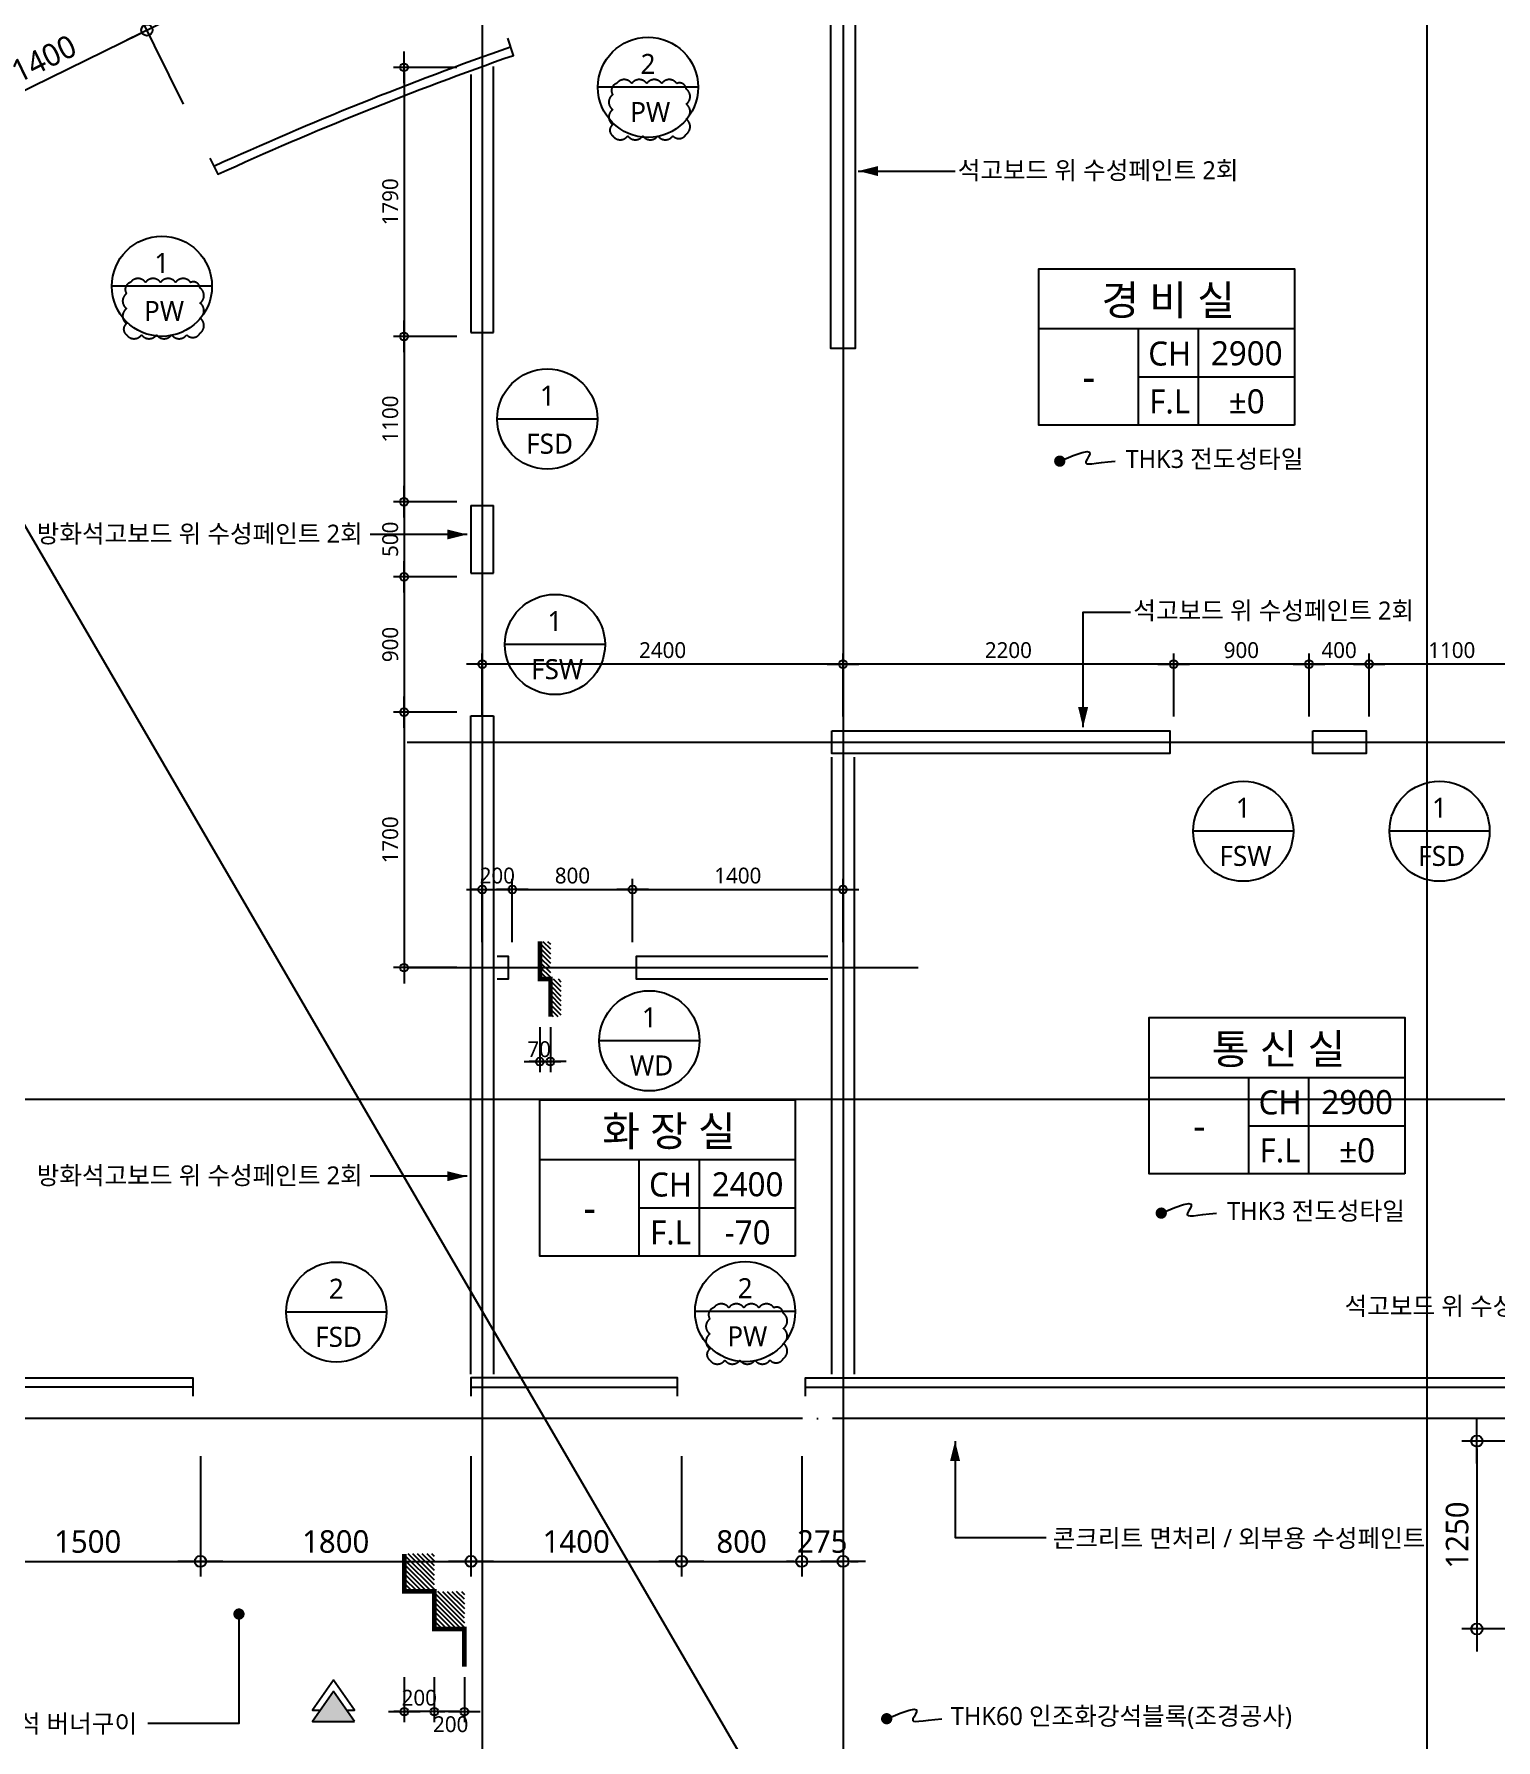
# Model space of a CAD drawing. Header units: millimetres. Extents: x 184384 to 428726, y 73696 to 101396.
# Drawn here: x 194756 to 204480, y 80074 to 91423 of the extents above; entities that cross this region are included whole.
import ezdxf
from ezdxf.enums import TextEntityAlignment as Align

# ---------------------------------------------------------------- set-up
doc = ezdxf.new("R2010")
doc.units = ezdxf.units.MM
doc.header["$LTSCALE"] = 100
doc.header["$MEASUREMENT"] = 0
doc.header["$PDSIZE"] = -10
doc.linetypes.add('ACAD_ISO03W100', pattern=[30, 12, -18])
doc.linetypes.add('CEN', pattern=[62, 60, -1, 0, -1])
doc.layers.get('0').update_dxf_attribs({"linetype": 'CONTINUOUS'})
doc.layers.get('DEFPOINTS').update_dxf_attribs({"color": 171, "linetype": 'CONTINUOUS'})
for name, color, linetype in [('BOX', 7, 'CONTINUOUS'), ('CEN(ST)', 1, 'CEN'), ('Center(AR)', 30, 'CEN'), ('INS', 251, 'CONTINUOUS'), ('LED', 7, 'CONTINUOUS'), ('NDIM', 7, 'CONTINUOUS'), ('SYM', 7, 'CONTINUOUS'), ('SYM(단차_HATCH)', 252, 'CONTINUOUS'), ('SYM(단차_LINE)', 2, 'CONTINUOUS'), ('TEXT(실명)', 3, 'CONTINUOUS'), ('TEXT-기입', 6, 'CONTINUOUS'), ('TITLE', 7, 'CONTINUOUS'), ('WALL-석고보드', 7, 'CONTINUOUS')]:
    doc.layers.add(name, color=color, linetype=linetype)
doc.layers.add('VE변경사항적용-20220616', color=10, linetype='CONTINUOUS', plot=False)
doc.layers.add('WORK', color=11, linetype='CONTINUOUS', plot=False)
doc.styles.add('CGS', font='cgse', dxfattribs={"bigfont": 'cgs'})
doc.styles.add('나눔바른고딕', font='NanumBarunGothic.ttf')
doc.linetypes.add('BATTING', pattern='A,0.0001,-0.1,[134,ltypeshp.shx,S=0.1,R=0,X=-0.1,Y=0],-0.2,[134,ltypeshp.shx,S=0.1,R=180,X=0.1,Y=0],-0.1', length=0.4001)
doc.dimstyles.new('NDIM 1200', dxfattribs={"dimscale": 500, "dimtxt": 3, "dimasz": 1, "dimexe": 2, "dimexo": 2, "dimgap": 1, "dimtad": 1, "dimdec": 0, "dimdsep": 46, "dimtxsty": 'CGS', "dimblk": 'DOT0', "dimcen": 1, "dimdle": 8, "dimclrd": 2, "dimclre": 2, "dimclrt": 2, "dimadec": 0, "dimazin": 0, "dimtfac": 1, "dimtdec": 0, "dimtix": 1, "dimtmove": 2, "dimatfit": 3, "dimldrblk": 'DOT0', "dimfxl": 1, "dimtolj": 1, "dimtzin": 0, "dimlwd": -1, "dimlwe": -1, "dimarcsym": 0})

# ---------------------------------------------------------------- blocks, each defined once
blk = doc.blocks.new('A$C51E23882')
at = {"layer": 'TITLE'}
blk.add_lwpolyline([(8500, 0), (0, 0), (0, 5200), (8500, 5200)], close=True, dxfattribs=at)
for points in [[(8500, 3200), (0, 3200)], [(3300, 3200), (3300, 0)], [(5300, 3200), (5300, 0)], [(3300, 1600), (8500, 1600)]]:
    blk.add_lwpolyline(points, dxfattribs=at)
at = {"layer": 'TITLE', "style": '나눔바른고딕'}
for s, p in [('CH', (4352, 2378)), ('F.L', (4352, 778))]:
    blk.add_text(s, height=800, dxfattribs=at).set_placement(p, align=Align.MIDDLE)
blk = doc.blocks.new('DOT0')
blk.add_line((-3, 0), (3, 0))
at = {"color": 6}
blk.add_circle((0, 0), 0.75, dxfattribs=at)
blk = doc.blocks.new('*D36')
at = {"layer": 'DEFPOINTS', "color": 0, "ltscale": 0.4, "transparency": 16777216}
for p in [(197418, 80562), (197618, 80562), (197418, 80262)]:
    blk.add_point(p, dxfattribs=at)
at = {"layer": 'NDIM', "ltscale": 0.4, "transparency": 16777216}
for p, q in [((197418, 80492), (197418, 80192)), ((197618, 80492), (197618, 80192)), ((197583, 80262), (197453, 80262))]:
    blk.add_line(p, q, dxfattribs=at)
at = {"layer": 'NDIM', "ltscale": 0.4, "transparency": 16777216, "xscale": 35, "yscale": 35, "zscale": 35, "rotation": 180}
blk.add_blockref('DOT0', (197418, 80262), dxfattribs=at)
at = {"layer": 'NDIM', "ltscale": 0.4, "transparency": 16777216, "xscale": 35, "yscale": 35, "zscale": 35}
blk.add_blockref('DOT0', (197618, 80262), dxfattribs=at)
at = {"layer": 'NDIM', "ltscale": 0.4, "transparency": 16777216, "insert": (197527, 80178), "char_height": 105, "attachment_point": 5, "style": '나눔바른고딕'}
blk.add_mtext('\\A1;200', dxfattribs=at)
blk = doc.blocks.new('*D37')
at = {"layer": 'DEFPOINTS', "color": 0, "ltscale": 0.4, "transparency": 16777216}
for p in [(197218, 80562), (197418, 80562), (197218, 80262)]:
    blk.add_point(p, dxfattribs=at)
at = {"layer": 'NDIM', "ltscale": 0.4, "transparency": 16777216}
for p, q in [((197218, 80492), (197218, 80192)), ((197418, 80492), (197418, 80192)), ((197183, 80262), (197148, 80262)), ((197418, 80262), (197218, 80262)), ((197453, 80262), (197488, 80262))]:
    blk.add_line(p, q, dxfattribs=at)
at = {"layer": 'NDIM', "ltscale": 0.4, "transparency": 16777216, "xscale": 35, "yscale": 35, "zscale": 35}
blk.add_blockref('DOT0', (197218, 80262), dxfattribs=at)
at = {"layer": 'NDIM', "ltscale": 0.4, "transparency": 16777216, "xscale": 35, "yscale": 35, "zscale": 35, "rotation": 180}
blk.add_blockref('DOT0', (197418, 80262), dxfattribs=at)
at = {"layer": 'NDIM', "ltscale": 0.4, "transparency": 16777216, "insert": (197318, 80354), "char_height": 105, "attachment_point": 5, "style": '나눔바른고딕'}
blk.add_mtext('\\A1;200', dxfattribs=at)
blk = doc.blocks.new('*D38')
at = {"layer": 'DEFPOINTS', "color": 0, "ltscale": 0.4, "transparency": 16777216}
for p in [(198120, 84887), (198190, 84887), (198120, 84587)]:
    blk.add_point(p, dxfattribs=at)
at = {"layer": 'NDIM', "ltscale": 0.4, "transparency": 16777216}
for p, q in [((198120, 84817), (198120, 84517)), ((198190, 84817), (198190, 84517)), ((198085, 84587), (198050, 84587)), ((198190, 84587), (198120, 84587)), ((198225, 84587), (198260, 84587))]:
    blk.add_line(p, q, dxfattribs=at)
at = {"layer": 'NDIM', "ltscale": 0.4, "transparency": 16777216, "xscale": 35, "yscale": 35, "zscale": 35}
blk.add_blockref('DOT0', (198120, 84587), dxfattribs=at)
at = {"layer": 'NDIM', "ltscale": 0.4, "transparency": 16777216, "xscale": 35, "yscale": 35, "zscale": 35, "rotation": 180}
blk.add_blockref('DOT0', (198190, 84587), dxfattribs=at)
at = {"layer": 'NDIM', "ltscale": 0.4, "transparency": 16777216, "insert": (198115, 84669), "char_height": 105, "attachment_point": 5, "style": '나눔바른고딕'}
blk.add_mtext('\\A1;70', dxfattribs=at)
blk = doc.blocks.new('*D47')
at = {"layer": 'DEFPOINTS', "color": 0, "ltscale": 0.4, "transparency": 16777216}
for p in [(204954, 82062), (204354, 80812), (204954, 80812)]:
    blk.add_point(p, dxfattribs=at)
at = {"layer": 'NDIM', "ltscale": 0.4, "transparency": 16777216}
for p, q in [((204854, 82062), (204254, 82062)), ((204354, 82012), (204354, 80862)), ((204854, 80812), (204254, 80812))]:
    blk.add_line(p, q, dxfattribs=at)
at = {"layer": 'NDIM', "ltscale": 0.4, "transparency": 16777216, "xscale": 50, "yscale": 50, "zscale": 50}
for p, rotation in [((204354, 82062), 90), ((204354, 80812), 270)]:
    blk.add_blockref('DOT0', p, dxfattribs=dict(at, rotation=rotation))
at = {"layer": 'NDIM', "ltscale": 0.4, "transparency": 16777216, "insert": (204223, 81437), "char_height": 150, "attachment_point": 5, "rotation": 90, "style": '나눔바른고딕'}
blk.add_mtext('\\A1;1250', dxfattribs=at)
blk = doc.blocks.new('*D48')
at = {"layer": 'DEFPOINTS', "color": 0, "ltscale": 0.4, "transparency": 16777216}
for p in [(199062, 82062), (199862, 82062), (199862, 81262)]:
    blk.add_point(p, dxfattribs=at)
at = {"layer": 'NDIM', "ltscale": 0.4, "transparency": 16777216}
for p, q in [((199062, 81962), (199062, 81162)), ((199862, 81962), (199862, 81162)), ((199112, 81262), (199812, 81262))]:
    blk.add_line(p, q, dxfattribs=at)
at = {"layer": 'NDIM', "ltscale": 0.4, "transparency": 16777216, "xscale": 50, "yscale": 50, "zscale": 50, "rotation": 180}
blk.add_blockref('DOT0', (199062, 81262), dxfattribs=at)
at = {"layer": 'NDIM', "ltscale": 0.4, "transparency": 16777216, "xscale": 50, "yscale": 50, "zscale": 50}
blk.add_blockref('DOT0', (199862, 81262), dxfattribs=at)
at = {"layer": 'NDIM', "ltscale": 0.4, "transparency": 16777216, "insert": (199462, 81393), "char_height": 150, "attachment_point": 5, "style": '나눔바른고딕'}
blk.add_mtext('\\A1;800', dxfattribs=at)
blk = doc.blocks.new('*D49')
at = {"layer": 'DEFPOINTS', "color": 0, "ltscale": 0.4, "transparency": 16777216}
for p in [(197662, 82062), (199062, 82062), (199062, 81262)]:
    blk.add_point(p, dxfattribs=at)
at = {"layer": 'NDIM', "ltscale": 0.4, "transparency": 16777216}
for p, q in [((197662, 81962), (197662, 81162)), ((199062, 81962), (199062, 81162)), ((197712, 81262), (199012, 81262))]:
    blk.add_line(p, q, dxfattribs=at)
at = {"layer": 'NDIM', "ltscale": 0.4, "transparency": 16777216, "xscale": 50, "yscale": 50, "zscale": 50, "rotation": 180}
blk.add_blockref('DOT0', (197662, 81262), dxfattribs=at)
at = {"layer": 'NDIM', "ltscale": 0.4, "transparency": 16777216, "xscale": 50, "yscale": 50, "zscale": 50}
blk.add_blockref('DOT0', (199062, 81262), dxfattribs=at)
at = {"layer": 'NDIM', "ltscale": 0.4, "transparency": 16777216, "insert": (198362, 81393), "char_height": 150, "attachment_point": 5, "style": '나눔바른고딕'}
blk.add_mtext('\\A1;1400', dxfattribs=at)
blk = doc.blocks.new('*D50')
at = {"layer": 'DEFPOINTS', "color": 0, "ltscale": 0.4, "transparency": 16777216}
for p in [(195862, 82062), (197662, 82062), (197662, 81262)]:
    blk.add_point(p, dxfattribs=at)
at = {"layer": 'NDIM', "ltscale": 0.4, "transparency": 16777216}
for p, q in [((195862, 81962), (195862, 81162)), ((197662, 81962), (197662, 81162)), ((195912, 81262), (197612, 81262))]:
    blk.add_line(p, q, dxfattribs=at)
at = {"layer": 'NDIM', "ltscale": 0.4, "transparency": 16777216, "xscale": 50, "yscale": 50, "zscale": 50, "rotation": 180}
blk.add_blockref('DOT0', (195862, 81262), dxfattribs=at)
at = {"layer": 'NDIM', "ltscale": 0.4, "transparency": 16777216, "xscale": 50, "yscale": 50, "zscale": 50}
blk.add_blockref('DOT0', (197662, 81262), dxfattribs=at)
at = {"layer": 'NDIM', "ltscale": 0.4, "transparency": 16777216, "insert": (196762, 81393), "char_height": 150, "attachment_point": 5, "style": '나눔바른고딕'}
blk.add_mtext('\\A1;1800', dxfattribs=at)
blk = doc.blocks.new('*D51')
at = {"layer": 'DEFPOINTS', "color": 0, "ltscale": 0.4, "transparency": 16777216}
for p in [(194362, 82062), (195862, 82062), (195862, 81262)]:
    blk.add_point(p, dxfattribs=at)
at = {"layer": 'NDIM', "ltscale": 0.4, "transparency": 16777216}
for p, q in [((194362, 81962), (194362, 81162)), ((195862, 81962), (195862, 81162)), ((194412, 81262), (195812, 81262))]:
    blk.add_line(p, q, dxfattribs=at)
at = {"layer": 'NDIM', "ltscale": 0.4, "transparency": 16777216, "xscale": 50, "yscale": 50, "zscale": 50, "rotation": 180}
blk.add_blockref('DOT0', (194362, 81262), dxfattribs=at)
at = {"layer": 'NDIM', "ltscale": 0.4, "transparency": 16777216, "xscale": 50, "yscale": 50, "zscale": 50}
blk.add_blockref('DOT0', (195862, 81262), dxfattribs=at)
at = {"layer": 'NDIM', "ltscale": 0.4, "transparency": 16777216, "insert": (195112, 81393), "char_height": 150, "attachment_point": 5, "style": '나눔바른고딕'}
blk.add_mtext('\\A1;1500', dxfattribs=at)
blk = doc.blocks.new('*D57')
at = {"layer": 'DEFPOINTS', "color": 0, "ltscale": 0.4, "transparency": 16777216}
for p in [(203637, 87232), (203637, 86812), (204737, 86812)]:
    blk.add_point(p, dxfattribs=at)
at = {"layer": 'NDIM', "ltscale": 0.4, "transparency": 16777216}
for p, q in [((203637, 86882), (203637, 87302)), ((204737, 86882), (204737, 87302)), ((204702, 87232), (203672, 87232))]:
    blk.add_line(p, q, dxfattribs=at)
at = {"layer": 'NDIM', "ltscale": 0.4, "transparency": 16777216, "xscale": 35, "yscale": 35, "zscale": 35, "rotation": 180}
blk.add_blockref('DOT0', (203637, 87232), dxfattribs=at)
at = {"layer": 'NDIM', "ltscale": 0.4, "transparency": 16777216, "xscale": 35, "yscale": 35, "zscale": 35}
blk.add_blockref('DOT0', (204737, 87232), dxfattribs=at)
at = {"layer": 'NDIM', "ltscale": 0.4, "transparency": 16777216, "insert": (204187, 87324), "char_height": 105, "attachment_point": 5, "style": '나눔바른고딕'}
blk.add_mtext('\\A1;1100', dxfattribs=at)
blk = doc.blocks.new('*D58')
at = {"layer": 'DEFPOINTS', "color": 0, "ltscale": 0.4, "transparency": 16777216}
for p in [(203237, 87232), (203237, 86812), (203637, 86812)]:
    blk.add_point(p, dxfattribs=at)
at = {"layer": 'NDIM', "ltscale": 0.4, "transparency": 16777216}
for p, q in [((203237, 86882), (203237, 87302)), ((203637, 86882), (203637, 87302)), ((203602, 87232), (203272, 87232))]:
    blk.add_line(p, q, dxfattribs=at)
at = {"layer": 'NDIM', "ltscale": 0.4, "transparency": 16777216, "xscale": 35, "yscale": 35, "zscale": 35, "rotation": 180}
blk.add_blockref('DOT0', (203237, 87232), dxfattribs=at)
at = {"layer": 'NDIM', "ltscale": 0.4, "transparency": 16777216, "xscale": 35, "yscale": 35, "zscale": 35}
blk.add_blockref('DOT0', (203637, 87232), dxfattribs=at)
at = {"layer": 'NDIM', "ltscale": 0.4, "transparency": 16777216, "insert": (203437, 87324), "char_height": 105, "attachment_point": 5, "style": '나눔바른고딕'}
blk.add_mtext('\\A1;400', dxfattribs=at)
blk = doc.blocks.new('*D59')
at = {"layer": 'DEFPOINTS', "color": 0, "ltscale": 0.4, "transparency": 16777216}
for p in [(202337, 87232), (202337, 86812), (203237, 86812)]:
    blk.add_point(p, dxfattribs=at)
at = {"layer": 'NDIM', "ltscale": 0.4, "transparency": 16777216}
for p, q in [((202337, 86882), (202337, 87302)), ((203237, 86882), (203237, 87302)), ((203202, 87232), (202372, 87232))]:
    blk.add_line(p, q, dxfattribs=at)
at = {"layer": 'NDIM', "ltscale": 0.4, "transparency": 16777216, "xscale": 35, "yscale": 35, "zscale": 35, "rotation": 180}
blk.add_blockref('DOT0', (202337, 87232), dxfattribs=at)
at = {"layer": 'NDIM', "ltscale": 0.4, "transparency": 16777216, "xscale": 35, "yscale": 35, "zscale": 35}
blk.add_blockref('DOT0', (203237, 87232), dxfattribs=at)
at = {"layer": 'NDIM', "ltscale": 0.4, "transparency": 16777216, "insert": (202787, 87324), "char_height": 105, "attachment_point": 5, "style": '나눔바른고딕'}
blk.add_mtext('\\A1;900', dxfattribs=at)
blk = doc.blocks.new('*D60')
at = {"layer": 'DEFPOINTS', "color": 0, "ltscale": 0.4, "transparency": 16777216}
for p in [(200137, 87232), (200137, 86812), (202337, 86812)]:
    blk.add_point(p, dxfattribs=at)
at = {"layer": 'NDIM', "ltscale": 0.4, "transparency": 16777216}
for p, q in [((200137, 86882), (200137, 87302)), ((202337, 86882), (202337, 87302)), ((202302, 87232), (200172, 87232))]:
    blk.add_line(p, q, dxfattribs=at)
at = {"layer": 'NDIM', "ltscale": 0.4, "transparency": 16777216, "xscale": 35, "yscale": 35, "zscale": 35, "rotation": 180}
blk.add_blockref('DOT0', (200137, 87232), dxfattribs=at)
at = {"layer": 'NDIM', "ltscale": 0.4, "transparency": 16777216, "xscale": 35, "yscale": 35, "zscale": 35}
blk.add_blockref('DOT0', (202337, 87232), dxfattribs=at)
at = {"layer": 'NDIM', "ltscale": 0.4, "transparency": 16777216, "insert": (201237, 87324), "char_height": 105, "attachment_point": 5, "style": '나눔바른고딕'}
blk.add_mtext('\\A1;2200', dxfattribs=at)
blk = doc.blocks.new('*D61')
at = {"layer": 'DEFPOINTS', "color": 0, "ltscale": 0.4, "transparency": 16777216}
for p in [(197737, 87232), (197737, 86812), (200137, 86812)]:
    blk.add_point(p, dxfattribs=at)
at = {"layer": 'NDIM', "ltscale": 0.4, "transparency": 16777216}
for p, q in [((197737, 86882), (197737, 87302)), ((200137, 86882), (200137, 87302)), ((200102, 87232), (197772, 87232))]:
    blk.add_line(p, q, dxfattribs=at)
at = {"layer": 'NDIM', "ltscale": 0.4, "transparency": 16777216, "xscale": 35, "yscale": 35, "zscale": 35, "rotation": 180}
blk.add_blockref('DOT0', (197737, 87232), dxfattribs=at)
at = {"layer": 'NDIM', "ltscale": 0.4, "transparency": 16777216, "xscale": 35, "yscale": 35, "zscale": 35}
blk.add_blockref('DOT0', (200137, 87232), dxfattribs=at)
at = {"layer": 'NDIM', "ltscale": 0.4, "transparency": 16777216, "insert": (198937, 87324), "char_height": 105, "attachment_point": 5, "style": '나눔바른고딕'}
blk.add_mtext('\\A1;2400', dxfattribs=at)
blk = doc.blocks.new('*D62')
at = {"layer": 'DEFPOINTS', "color": 0, "ltscale": 0.4, "transparency": 16777216}
for p in [(197637, 91202), (197217, 89412), (197637, 89412)]:
    blk.add_point(p, dxfattribs=at)
at = {"layer": 'NDIM', "ltscale": 0.4, "transparency": 16777216}
for p, q in [((197567, 91202), (197147, 91202)), ((197217, 91167), (197217, 89447)), ((197567, 89412), (197147, 89412))]:
    blk.add_line(p, q, dxfattribs=at)
at = {"layer": 'NDIM', "ltscale": 0.4, "transparency": 16777216, "xscale": 35, "yscale": 35, "zscale": 35}
for p, rotation in [((197217, 91202), 90), ((197217, 89412), 270)]:
    blk.add_blockref('DOT0', p, dxfattribs=dict(at, rotation=rotation))
at = {"layer": 'NDIM', "ltscale": 0.4, "transparency": 16777216, "insert": (197125, 90307), "char_height": 105, "attachment_point": 5, "rotation": 90, "style": '나눔바른고딕'}
blk.add_mtext('\\A1;1790', dxfattribs=at)
blk = doc.blocks.new('*D63')
at = {"layer": 'DEFPOINTS', "color": 0, "ltscale": 0.4, "transparency": 16777216}
for p in [(197637, 89412), (197217, 88312), (197637, 88312)]:
    blk.add_point(p, dxfattribs=at)
at = {"layer": 'NDIM', "ltscale": 0.4, "transparency": 16777216}
for p, q in [((197567, 89412), (197147, 89412)), ((197217, 89377), (197217, 88347)), ((197567, 88312), (197147, 88312))]:
    blk.add_line(p, q, dxfattribs=at)
at = {"layer": 'NDIM', "ltscale": 0.4, "transparency": 16777216, "xscale": 35, "yscale": 35, "zscale": 35}
for p, rotation in [((197217, 89412), 90), ((197217, 88312), 270)]:
    blk.add_blockref('DOT0', p, dxfattribs=dict(at, rotation=rotation))
at = {"layer": 'NDIM', "ltscale": 0.4, "transparency": 16777216, "insert": (197125, 88862), "char_height": 105, "attachment_point": 5, "rotation": 90, "style": '나눔바른고딕'}
blk.add_mtext('\\A1;1100', dxfattribs=at)
blk = doc.blocks.new('*D64')
at = {"layer": 'DEFPOINTS', "color": 0, "ltscale": 0.4, "transparency": 16777216}
for p in [(197637, 88312), (197217, 87812), (197637, 87812)]:
    blk.add_point(p, dxfattribs=at)
at = {"layer": 'NDIM', "ltscale": 0.4, "transparency": 16777216}
for p, q in [((197567, 88312), (197147, 88312)), ((197217, 88277), (197217, 87847)), ((197567, 87812), (197147, 87812))]:
    blk.add_line(p, q, dxfattribs=at)
at = {"layer": 'NDIM', "ltscale": 0.4, "transparency": 16777216, "xscale": 35, "yscale": 35, "zscale": 35}
for p, rotation in [((197217, 88312), 90), ((197217, 87812), 270)]:
    blk.add_blockref('DOT0', p, dxfattribs=dict(at, rotation=rotation))
at = {"layer": 'NDIM', "ltscale": 0.4, "transparency": 16777216, "insert": (197125, 88062), "char_height": 105, "attachment_point": 5, "rotation": 90, "style": '나눔바른고딕'}
blk.add_mtext('\\A1;500', dxfattribs=at)
blk = doc.blocks.new('*D65')
at = {"layer": 'DEFPOINTS', "color": 0, "ltscale": 0.4, "transparency": 16777216}
for p in [(197637, 87812), (197217, 86912), (197637, 86912)]:
    blk.add_point(p, dxfattribs=at)
at = {"layer": 'NDIM', "ltscale": 0.4, "transparency": 16777216}
for p, q in [((197567, 87812), (197147, 87812)), ((197217, 87777), (197217, 86947)), ((197567, 86912), (197147, 86912))]:
    blk.add_line(p, q, dxfattribs=at)
at = {"layer": 'NDIM', "ltscale": 0.4, "transparency": 16777216, "xscale": 35, "yscale": 35, "zscale": 35}
for p, rotation in [((197217, 87812), 90), ((197217, 86912), 270)]:
    blk.add_blockref('DOT0', p, dxfattribs=dict(at, rotation=rotation))
at = {"layer": 'NDIM', "ltscale": 0.4, "transparency": 16777216, "insert": (197125, 87362), "char_height": 105, "attachment_point": 5, "rotation": 90, "style": '나눔바른고딕'}
blk.add_mtext('\\A1;900', dxfattribs=at)
blk = doc.blocks.new('*D66')
at = {"layer": 'DEFPOINTS', "color": 0, "ltscale": 0.4, "transparency": 16777216}
for p in [(197637, 86912), (197217, 85212), (197637, 85212)]:
    blk.add_point(p, dxfattribs=at)
at = {"layer": 'NDIM', "ltscale": 0.4, "transparency": 16777216}
for p, q in [((197567, 86912), (197147, 86912)), ((197217, 86877), (197217, 85247)), ((197567, 85212), (197147, 85212))]:
    blk.add_line(p, q, dxfattribs=at)
at = {"layer": 'NDIM', "ltscale": 0.4, "transparency": 16777216, "xscale": 35, "yscale": 35, "zscale": 35}
for p, rotation in [((197217, 86912), 90), ((197217, 85212), 270)]:
    blk.add_blockref('DOT0', p, dxfattribs=dict(at, rotation=rotation))
at = {"layer": 'NDIM', "ltscale": 0.4, "transparency": 16777216, "insert": (197125, 86062), "char_height": 105, "attachment_point": 5, "rotation": 90, "style": '나눔바른고딕'}
blk.add_mtext('\\A1;1700', dxfattribs=at)
blk = doc.blocks.new('*D67')
at = {"layer": 'DEFPOINTS', "color": 0, "ltscale": 0.4, "transparency": 16777216}
for p in [(197937, 85732), (197737, 85312), (197937, 85312)]:
    blk.add_point(p, dxfattribs=at)
at = {"layer": 'NDIM', "ltscale": 0.4, "transparency": 16777216}
for p, q in [((197737, 85382), (197737, 85802)), ((197937, 85382), (197937, 85802)), ((197702, 85732), (197667, 85732)), ((197737, 85732), (197937, 85732)), ((197972, 85732), (198007, 85732))]:
    blk.add_line(p, q, dxfattribs=at)
at = {"layer": 'NDIM', "ltscale": 0.4, "transparency": 16777216, "xscale": 35, "yscale": 35, "zscale": 35}
blk.add_blockref('DOT0', (197737, 85732), dxfattribs=at)
at = {"layer": 'NDIM', "ltscale": 0.4, "transparency": 16777216, "xscale": 35, "yscale": 35, "zscale": 35, "rotation": 180}
blk.add_blockref('DOT0', (197937, 85732), dxfattribs=at)
at = {"layer": 'NDIM', "ltscale": 0.4, "transparency": 16777216, "insert": (197837, 85824), "char_height": 105, "attachment_point": 5, "style": '나눔바른고딕'}
blk.add_mtext('\\A1;200', dxfattribs=at)
blk = doc.blocks.new('*D68')
at = {"layer": 'DEFPOINTS', "color": 0, "ltscale": 0.4, "transparency": 16777216}
for p in [(198737, 85732), (197937, 85312), (198737, 85312)]:
    blk.add_point(p, dxfattribs=at)
at = {"layer": 'NDIM', "ltscale": 0.4, "transparency": 16777216}
for p, q in [((197937, 85382), (197937, 85802)), ((198737, 85382), (198737, 85802)), ((197972, 85732), (198702, 85732))]:
    blk.add_line(p, q, dxfattribs=at)
at = {"layer": 'NDIM', "ltscale": 0.4, "transparency": 16777216, "xscale": 35, "yscale": 35, "zscale": 35, "rotation": 180}
blk.add_blockref('DOT0', (197937, 85732), dxfattribs=at)
at = {"layer": 'NDIM', "ltscale": 0.4, "transparency": 16777216, "xscale": 35, "yscale": 35, "zscale": 35}
blk.add_blockref('DOT0', (198737, 85732), dxfattribs=at)
at = {"layer": 'NDIM', "ltscale": 0.4, "transparency": 16777216, "insert": (198337, 85824), "char_height": 105, "attachment_point": 5, "style": '나눔바른고딕'}
blk.add_mtext('\\A1;800', dxfattribs=at)
blk = doc.blocks.new('*D69')
at = {"layer": 'DEFPOINTS', "color": 0, "ltscale": 0.4, "transparency": 16777216}
for p in [(200137, 85732), (198737, 85312), (200137, 85312)]:
    blk.add_point(p, dxfattribs=at)
at = {"layer": 'NDIM', "ltscale": 0.4, "transparency": 16777216}
for p, q in [((198737, 85382), (198737, 85802)), ((200137, 85382), (200137, 85802)), ((198772, 85732), (200102, 85732))]:
    blk.add_line(p, q, dxfattribs=at)
at = {"layer": 'NDIM', "ltscale": 0.4, "transparency": 16777216, "xscale": 35, "yscale": 35, "zscale": 35, "rotation": 180}
blk.add_blockref('DOT0', (198737, 85732), dxfattribs=at)
at = {"layer": 'NDIM', "ltscale": 0.4, "transparency": 16777216, "xscale": 35, "yscale": 35, "zscale": 35}
blk.add_blockref('DOT0', (200137, 85732), dxfattribs=at)
at = {"layer": 'NDIM', "ltscale": 0.4, "transparency": 16777216, "insert": (199437, 85824), "char_height": 105, "attachment_point": 5, "style": '나눔바른고딕'}
blk.add_mtext('\\A1;1400', dxfattribs=at)
blk = doc.blocks.new('A$C082266F1')
at = {"layer": 'SYM', "ltscale": 1000}
h = blk.add_hatch(color=256, dxfattribs=at)
h.dxf.hatch_style = 1
h.paths.add_polyline_path([(413, 420), (113, 210), (413, 0)])
blk.add_line((413, 0), (413, 420), dxfattribs=at)
blk.add_lwpolyline([(300, 341), (300, 420), (0, 210), (300, 0), (300, 79)], dxfattribs=at)
blk.add_lwpolyline([(413, 420), (113, 210), (413, 0)], close=True, dxfattribs=at)
blk = doc.blocks.new('*D265')
at = {"layer": 'DEFPOINTS', "color": 0, "ltscale": 0.4, "transparency": 16777216}
for p in [(199862, 82062), (200137, 82062), (200137, 81262)]:
    blk.add_point(p, dxfattribs=at)
at = {"layer": 'NDIM', "ltscale": 0.4, "transparency": 16777216}
for p, q in [((199862, 81962), (199862, 81162)), ((200137, 81962), (200137, 81162)), ((199812, 81262), (199762, 81262)), ((199862, 81262), (200137, 81262)), ((200187, 81262), (200237, 81262))]:
    blk.add_line(p, q, dxfattribs=at)
at = {"layer": 'NDIM', "ltscale": 0.4, "transparency": 16777216, "xscale": 50, "yscale": 50, "zscale": 50}
blk.add_blockref('DOT0', (199862, 81262), dxfattribs=at)
at = {"layer": 'NDIM', "ltscale": 0.4, "transparency": 16777216, "xscale": 50, "yscale": 50, "zscale": 50, "rotation": 180}
blk.add_blockref('DOT0', (200137, 81262), dxfattribs=at)
at = {"layer": 'NDIM', "ltscale": 0.4, "transparency": 16777216, "insert": (199999, 81393), "char_height": 150, "attachment_point": 5, "style": '나눔바른고딕'}
blk.add_mtext('\\A1;275', dxfattribs=at)
blk = doc.blocks.new('*D313')
at = {"layer": 'DEFPOINTS', "color": 0, "ltscale": 0.4, "transparency": 16777216}
for p in [(195506, 91450), (195793, 90867), (194537, 90249)]:
    blk.add_point(p, dxfattribs=at)
at = {"layer": 'NDIM', "ltscale": 0.4, "transparency": 16777216}
for p, q in [((195749, 90957), (195462, 91540)), ((194295, 90856), (195462, 91428)), ((194493, 90339), (194206, 90924))]:
    blk.add_line(p, q, dxfattribs=at)
at = {"layer": 'NDIM', "ltscale": 0.4, "transparency": 16777216, "xscale": 50, "yscale": 50, "zscale": 50}
for p, rotation in [((195506, 91450), 26.13146088847866), ((194250, 90834), 206.1314608884786)]:
    blk.add_blockref('DOT0', p, dxfattribs=dict(at, rotation=rotation))
at = {"layer": 'NDIM', "ltscale": 0.4, "transparency": 16777216, "insert": (194820, 91260), "char_height": 150, "attachment_point": 5, "rotation": 26.1315, "style": '나눔바른고딕'}
blk.add_mtext('\\A1;1400', dxfattribs=at)

msp = doc.modelspace()

# ---------------------------------------------------------------- hatches: boundary and pattern name
at = {"layer": 'SYM(단차_HATCH)'}
h = msp.add_hatch(dxfattribs=at)
h.set_pattern_fill('ANSI31', color=251, scale=7, angle=270, style=0)
h.set_pattern_definition([(315, (195310.93, -2797486.284), (15.71544821, 15.71544821), [])])
h.paths.add_polyline_path([(198190.5, 85387), (198190.5, 85137), (198120.5, 85137), (198120.5, 85387)])
h = msp.add_hatch(dxfattribs=at)
h.set_pattern_fill('ANSI31', color=251, scale=7, angle=270, style=0)
h.set_pattern_definition([(315, (195380.93, -2797736.284), (15.71544821, 15.71544821), [])])
h.paths.add_polyline_path([(198260.5, 85137), (198260.5, 84887), (198190.5, 84887), (198190.5, 85137)])
h = msp.add_hatch(dxfattribs=at)
h.set_pattern_fill('ANSI31', color=251, scale=7, angle=270, style=0)
h.set_pattern_definition([(315, (194478.688, -2803605.243), (15.71544821, 15.71544821), [])])
h.paths.add_polyline_path([(197418.2, 81312), (197418.2, 81062), (197218.2, 81062), (197218.2, 81312)])
h = msp.add_hatch(dxfattribs=at)
h.set_pattern_fill('ANSI31', color=251, scale=7, angle=270, style=0)
h.set_pattern_definition([(315, (194678.688, -2803355.243), (15.71544821, 15.71544821), [])])
h.paths.add_polyline_path([(197618.2, 81062), (197618.2, 80812), (197418.2, 80812), (197418.2, 81062)])

# ---------------------------------------------------------------- linework, layer by layer
at = {"layer": 'BOX'}
for p, q in [((199173.1, 91069.1), (198506.5, 91069.1)), ((195938.8, 89745.5), (195272.1, 89745.5)), ((198503.5, 88862), (197836.9, 88862)), ((198553.5, 87362), (197886.9, 87362)), ((203132.8, 86119.9), (202466.2, 86119.9)), ((204438.6, 86119.9), (203771.9, 86119.9)), ((199182.2, 84725.1), (198515.5, 84725.1)), ((197099.6, 82920.2), (196432.9, 82920.2)), ((199819.3, 82923.7), (199152.6, 82923.7))]:
    msp.add_line(p, q, dxfattribs=at)
for centre in [(198839.8, 91069.1), (195605.4, 89745.5), (198170.2, 88862), (198220.2, 87362), (202799.5, 86119.9), (204105.2, 86119.9), (198848.8, 84725.1), (196766.2, 82920.2), (199485.9, 82923.7)]:
    msp.add_circle(centre, 333.3, dxfattribs=at)
at = {"layer": 'CEN(ST)'}
msp.add_lwpolyline([(218468.1, 82212), (187133.9, 82212)], dxfattribs=at)
at = {"layer": 'Center(AR)', "ltscale": 1000}
for p, q in [((197736.9, 94162), (197736.9, 76895.8)), ((200136.9, 94162), (200136.9, 76895.8)), ((197236.9, 86712), (208336.9, 86712)), ((197236.9, 85212), (200636.9, 85212))]:
    msp.add_line(p, q, dxfattribs=at)
at = {"layer": 'DEFPOINTS'}
msp.add_line((204022.1, 76862), (204022.1, 97967.5), dxfattribs=at)
msp.add_lwpolyline([(208336.9, 84335.9), (187583.9, 84335.9)], dxfattribs=at)
at = {"layer": 'INS', "linetype": 'BATTING', "ltscale": 1.45}
for p, q in [((195811.9, 82422), (194361.9, 82422)), ((197661.9, 82422), (199036.9, 82422))]:
    msp.add_line(p, q, dxfattribs=at)
msp.add_lwpolyline([(199886.9, 82422), (206126.9, 82422), (206126.9, 85062)], dxfattribs=at)
at = {"layer": 'LED', "ltscale": 1000}
for points in [[(200236.9, 90512), (200882.7, 90512)], [(197636.9, 88094.1), (196991, 88094.1)], [(201734, 86812), (201734, 87577.7), (202048.9, 87577.7)], [(197636.9, 83824.4), (196991, 83824.4)], [(200882.5, 82062), (200882.5, 81421.6), (201488.5, 81421.6)], [(196118.4, 80911.6), (196118.4, 80182.9), (195512.4, 80182.9)]]:
    msp.add_lwpolyline(points, dxfattribs=at)
at = {"layer": 'LED'}
for points in [[(201578.9, 88581.8), (201668.2, 88619), (201727.3, 88639.1), (201761.8, 88645.3), (201777, 88640.8), (201778.3, 88628.8), (201771.1, 88612.7), (201760.9, 88595.5), (201753, 88580.6), (201751.9, 88570.5), (201758.3, 88565), (201772.2, 88563.3), (201793.3, 88564.6), (201821.4, 88567.9), (201856.5, 88572.5), (201898.2, 88577.4), (201946.4, 88581.8)], [(202254, 83578.8), (202343.3, 83616.1), (202402.5, 83636.1), (202436.9, 83642.3), (202452.1, 83637.8), (202453.4, 83625.8), (202446.2, 83609.7), (202436, 83592.5), (202428.1, 83577.6), (202427, 83567.5), (202433.5, 83562), (202447.3, 83560.4), (202468.4, 83561.6), (202496.6, 83564.9), (202531.6, 83569.5), (202573.3, 83574.4), (202621.5, 83578.8)], [(200427.5, 80214.9), (200516.7, 80252.2), (200575.9, 80272.2), (200610.4, 80278.4), (200625.5, 80273.9), (200626.8, 80261.9), (200619.6, 80245.8), (200609.4, 80228.6), (200601.5, 80213.7), (200600.4, 80203.6), (200606.9, 80198.2), (200620.8, 80196.5), (200641.9, 80197.7), (200670, 80201), (200705, 80205.6), (200746.7, 80210.5), (200794.9, 80214.9)]]:
    msp.add_lwpolyline(points, dxfattribs=at)
at = {"layer": 'LED', "const_width": 37.5}
for points in [[(201578.9, 88600.6, -1), (201578.9, 88563.1, -1)], [(202254, 83597.6, -1), (202254, 83560.1, -1)], [(196118.4, 80930.3, -1), (196118.4, 80892.8, -1)], [(200427.5, 80233.7, -1), (200427.5, 80196.2, -1)]]:
    msp.add_lwpolyline(points, format="xyb", close=True, dxfattribs=at)
at = {"layer": 'LED'}
for points in [[(200236.9, 90512), (200370.2, 90545.3), (200370.2, 90478.6)], [(197636.9, 88094.1), (197503.5, 88127.4), (197503.5, 88060.7)], [(201734, 86812), (201700.7, 86945.3), (201767.4, 86945.3)], [(197636.9, 83824.4), (197503.5, 83857.7), (197503.5, 83791)], [(200882.5, 82062), (200849.1, 81928.6), (200915.8, 81928.6)]]:
    msp.add_solid(points, dxfattribs=at)
at = {"layer": 'NDIM', "ltscale": 0.4}
msp.add_line((201249.5, 76895.8), (193835.9, 89626.3), dxfattribs=at)
at = {"layer": 'SYM(단차_LINE)', "const_width": 30}
for points in [[(198190.5, 84887), (198190.5, 85137), (198120.5, 85137), (198120.5, 85387)], [(197618.2, 80562), (197618.2, 80812), (197418.2, 80812), (197418.2, 81062), (197218.2, 81062), (197218.2, 81312)]]:
    msp.add_lwpolyline(points, dxfattribs=at)
at = {"layer": 'VE변경사항적용-20220616', "linetype": 'ACAD_ISO03W100'}
for points in [[(198605, 90746.2, 0.5205671), (198705, 90746.2, 0.5205671), (198805, 90746.2, 0.5205671), (198905, 90746.2, 0.5205671), (199005, 90746.2, 0.5205671), (199094, 90757.2, 0.5205671), (199094, 90857.2, 0.5205671), (199094, 90957.2, 0.5205671), (199094, 91057.2, 0.5205671), (199031.1, 91094.4, 0.5205671), (198931.1, 91094.4, 0.5205671), (198831.1, 91094.4, 0.5205671), (198731.1, 91094.4, 0.5205671), (198631.1, 91094.4, 0.5205671), (198605, 91020.5, 0.5205671), (198605, 90920.5, 0.5205671), (198605, 90820.5, 0.5205671)], [(195370.6, 89422.6, 0.5205671), (195470.6, 89422.6, 0.5205671), (195570.6, 89422.6, 0.5205671), (195670.6, 89422.6, 0.5205671), (195770.6, 89422.6, 0.5205671), (195859.6, 89433.6, 0.5205671), (195859.6, 89533.6, 0.5205671), (195859.6, 89633.6, 0.5205671), (195859.6, 89733.6, 0.5205671), (195796.8, 89770.8, 0.5205671), (195696.8, 89770.8, 0.5205671), (195596.8, 89770.8, 0.5205671), (195496.8, 89770.8, 0.5205671), (195396.8, 89770.8, 0.5205671), (195370.6, 89696.9, 0.5205671), (195370.6, 89596.9, 0.5205671), (195370.6, 89496.9, 0.5205671)], [(199251.1, 82600.8, 0.5205671), (199351.1, 82600.8, 0.5205671), (199451.1, 82600.8, 0.5205671), (199551.1, 82600.8, 0.5205671), (199651.1, 82600.8, 0.5205671), (199740.1, 82611.9, 0.5205671), (199740.1, 82711.9, 0.5205671), (199740.1, 82811.9, 0.5205671), (199740.1, 82911.9, 0.5205671), (199677.3, 82949, 0.5205671), (199577.3, 82949, 0.5205671), (199477.3, 82949, 0.5205671), (199377.3, 82949, 0.5205671), (199277.3, 82949, 0.5205671), (199251.1, 82875.1, 0.5205671), (199251.1, 82775.1, 0.5205671), (199251.1, 82675.1, 0.5205671)]]:
    msp.add_lwpolyline(points, format="xyb", close=True, dxfattribs=at)
at = {"layer": 'WALL-석고보드', "color": 8, "ltscale": 1000}
for p, q in [((197661.9, 91154.3), (197661.9, 89437)), ((197811.9, 89437), (197811.9, 91208.5)), ((197661.9, 89437), (197811.9, 89437)), ((197661.9, 88287), (197811.9, 88287)), ((197661.9, 88287), (197661.9, 87837)), ((197811.9, 87837), (197811.9, 88287)), ((197661.9, 87837), (197811.9, 87837)), ((197661.9, 82507), (197661.9, 86887)), ((197661.9, 86887), (197811.9, 86887)), ((197811.9, 86887), (197811.9, 82507))]:
    msp.add_line(p, q, dxfattribs=at)
for points in [[(200216.9, 91924.7), (200216.9, 89332), (200056.9, 89332), (200056.9, 91885.7)], [(200061.9, 82507), (200061.9, 86612)], [(200211.9, 86612), (200211.9, 82507)], [(197836.9, 85137), (197911.9, 85137), (197911.9, 85287), (197836.9, 85287)], [(200036.9, 85287), (198761.9, 85287), (198761.9, 85137), (200036.9, 85137)], [(199886.9, 82362), (199886.9, 82482), (206066.9, 82482), (206066.9, 85062), (206186.9, 85062)], [(194361.9, 82362), (194361.9, 82482), (195811.9, 82482), (195811.9, 82362)], [(199036.9, 82362), (199036.9, 82482), (197661.9, 82482), (197661.9, 82362)]]:
    msp.add_lwpolyline(points, dxfattribs=at)
for points in [[(195925, 90598.6), (195978.1, 90490.9, -0.0227516), (197943.9, 91281.8), (197906.2, 91395.7)], [(195951.6, 90544.8, -0.0227817), (197925.1, 91338.7)]]:
    msp.add_lwpolyline(points, format="xyb", dxfattribs=at)
for points in [[(200061.9, 86787), (202311.9, 86787), (202311.9, 86637), (200061.9, 86637)], [(203261.9, 86787), (203616.9, 86787), (203616.9, 86637), (203261.9, 86637)]]:
    msp.add_lwpolyline(points, close=True, dxfattribs=at)

# ---------------------------------------------------------------- block references
at = {"xscale": 0.2, "yscale": 0.2, "zscale": 0.2}
for p in [(201439.9, 88822.3), (202174.1, 83839.9), (198119, 83293.5)]:
    msp.add_blockref('A$C51E23882', p, dxfattribs=at)
at = {"layer": 'WORK', "ltscale": 1000, "xscale": 0.6666666666666666, "yscale": 0.6666666666666666, "zscale": 0.6666666666666666, "rotation": 269.999999999982}
msp.add_blockref('A$C082266F1', (196606.7, 80470.9), dxfattribs=at)

# ---------------------------------------------------------------- texts
at = {"layer": 'TEXT(실명)', "style": '나눔바른고딕'}
for s, height, p in [('경 비 실', 200, (202300.1, 89655.7)), ('2900', 160, (202823.1, 89299.9)), ('-', 200, (201772.7, 89145)), ('±0', 160, (202823.1, 88979.9)), ('통 신 실', 200, (203034.3, 84673.3)), ('2900', 160, (203557.3, 84317.4)), ('화 장 실', 200, (198979.2, 84126.9)), ('-', 200, (202506.9, 84162.5)), ('±0', 160, (203557.3, 83997.4)), ('2400', 160, (199502.2, 83771)), ('-', 200, (198451.8, 83616.1)), ('-70', 160, (199502.2, 83451))]:
    msp.add_text(s, height=height, dxfattribs=at).set_placement(p, align=Align.MIDDLE)
at = {"layer": 'TEXT-기입', "style": '나눔바른고딕'}
for s, height, p in [('2', 133.3, (198839.8, 91224.7)), ('PW', 133.33, (198854.3, 90904.8)), ('1', 133.3, (195605.4, 89901.1)), ('PW', 133.33, (195620, 89581.2)), ('1', 133.3, (198170.2, 89017.6)), ('FSD', 133.33, (198184.7, 88697.8)), ('1', 133.3, (198220.2, 87517.6)), ('FSW', 133.33, (198234.7, 87197.8)), ('1', 133.3, (202799.5, 86275.5)), ('1', 133.3, (204105.2, 86275.5)), ('FSW', 133.33, (202814.1, 85955.6)), ('FSD', 133.33, (204119.8, 85955.6)), ('1', 133.3, (198848.8, 84880.8)), ('WD', 133.33, (198863.4, 84560.9)), ('2', 133.3, (196766.2, 83075.8)), ('2', 133.3, (199485.9, 83079.3)), ('FSD', 133.33, (196780.8, 82755.9)), ('PW', 133.33, (199500.5, 82759.5))]:
    msp.add_text(s, height=height, dxfattribs=at).set_placement(p, align=Align.MIDDLE_CENTER)
for s, p in [('석고보드 위 수성페인트 2회', (202767.6, 90517.3)), ('방화석고보드 위 수성페인트 2회', (196941.7, 88099.4)), ('석고보드 위 수성페인트 2회', (203936, 87587.9)), ('방화석고보드 위 수성페인트 2회', (196941.7, 83829.7)), ('석고보드 위 수성페인트 2회', (205341.7, 82960.4)), ('콘크리트 면처리 / 외부용 수성페인트', (204011.2, 81416.2))]:
    msp.add_text(s, height=120, dxfattribs=at).set_placement(p, align=Align.MIDDLE_RIGHT)
for s, p in [('THK3 전도성타일', (202017, 88596.6)), ('THK3 전도성타일', (202692.1, 83593.6)), ('THK20 화강석 버너구이', (193827, 80182.7)), ('THK60 인조화강석블록(조경공사)', (200854.8, 80232.8))]:
    msp.add_text(s, height=120, dxfattribs=at).set_placement(p, align=Align.MIDDLE_LEFT)

# ---------------------------------------------------------------- dimensions: what is measured, and where the dimension line sits
at = {"layer": 'NDIM', "ltscale": 0.4}
for base, p1, p2, angle, override, picture, middle in [((195506.5, 91450.4), (194536.6, 90248.8), (195792.7, 90866.9), 26.13146, {"dimscale": 50, "dimtxsty": '나눔바른고딕', "dimclrd": 256, "dimclre": 256, "dimclrt": 256}, '*D313', (194820.2, 91260.1)), ((197216.9, 89412), (197636.9, 91202.2), (197636.9, 89412), 270, {"dimscale": 35, "dimtxsty": '나눔바른고딕', "dimclrd": 256, "dimclre": 256, "dimclrt": 256}, '*D62', (197124.8, 90307.1)), ((197216.9, 88312), (197636.9, 89412), (197636.9, 88312), 270, {"dimscale": 35, "dimtxsty": '나눔바른고딕', "dimclrd": 256, "dimclre": 256, "dimclrt": 256}, '*D63', (197124.8, 88862)), ((197216.9, 87812), (197636.9, 88312), (197636.9, 87812), 270, {"dimscale": 35, "dimtxsty": '나눔바른고딕', "dimclrd": 256, "dimclre": 256, "dimclrt": 256}, '*D64', (197124.8, 88062)), ((197216.9, 86912), (197636.9, 87812), (197636.9, 86912), 270, {"dimscale": 35, "dimtxsty": '나눔바른고딕', "dimclrd": 256, "dimclre": 256, "dimclrt": 256}, '*D65', (197124.8, 87362)), ((197736.9, 87232), (200136.9, 86812), (197736.9, 86812), 180, {"dimscale": 35, "dimtxsty": '나눔바른고딕', "dimclrd": 256, "dimclre": 256, "dimclrt": 256}, '*D61', (198936.9, 87324)), ((200136.9, 87232), (202336.9, 86812), (200136.9, 86812), 180, {"dimscale": 35, "dimtxsty": '나눔바른고딕', "dimclrd": 256, "dimclre": 256, "dimclrt": 256}, '*D60', (201236.9, 87324)), ((202336.9, 87232), (203236.9, 86812), (202336.9, 86812), 180, {"dimscale": 35, "dimtxsty": '나눔바른고딕', "dimclrd": 256, "dimclre": 256, "dimclrt": 256}, '*D59', (202786.9, 87324)), ((203236.9, 87232), (203636.9, 86812), (203236.9, 86812), 180, {"dimscale": 35, "dimtxsty": '나눔바른고딕', "dimclrd": 256, "dimclre": 256, "dimclrt": 256}, '*D58', (203436.9, 87324)), ((203636.9, 87232), (204736.9, 86812), (203636.9, 86812), 180, {"dimscale": 35, "dimtxsty": '나눔바른고딕', "dimclrd": 256, "dimclre": 256, "dimclrt": 256}, '*D57', (204186.9, 87324)), ((197216.9, 85212), (197636.9, 86912), (197636.9, 85212), 270, {"dimscale": 35, "dimtxsty": '나눔바른고딕', "dimclrd": 256, "dimclre": 256, "dimclrt": 256}, '*D66', (197124.8, 86062)), ((204354.3, 80812), (204954.3, 82062), (204954.3, 80812), 270, {"dimscale": 50, "dimtxsty": '나눔바른고딕', "dimclrd": 256, "dimclre": 256, "dimclrt": 256}, '*D47', (204222.9, 81437)), ((197218.2, 80262), (197418.2, 80562), (197218.2, 80562), 180, {"dimscale": 35, "dimtxsty": '나눔바른고딕', "dimclrd": 256, "dimclre": 256, "dimclrt": 256}, '*D37', (197318.2, 80354))]:
    dim = msp.add_linear_dim(base=base, p1=p1, p2=p2, angle=angle, dimstyle='NDIM 1200', override=override, dxfattribs=at)
    dim.commit()
    dim.dimension.update_dxf_attribs({"geometry": picture, "text_midpoint": middle})
for base, p1, p2, override, picture, middle in [((197936.9, 85732), (197736.9, 85312), (197936.9, 85312), {"dimscale": 35, "dimtxsty": '나눔바른고딕', "dimclrd": 256, "dimclre": 256, "dimclrt": 256}, '*D67', (197836.9, 85824)), ((198736.9, 85732), (197936.9, 85312), (198736.9, 85312), {"dimscale": 35, "dimtxsty": '나눔바른고딕', "dimclrd": 256, "dimclre": 256, "dimclrt": 256}, '*D68', (198336.9, 85824)), ((200136.9, 85732), (198736.9, 85312), (200136.9, 85312), {"dimscale": 35, "dimtxsty": '나눔바른고딕', "dimclrd": 256, "dimclre": 256, "dimclrt": 256}, '*D69', (199436.9, 85824)), ((195861.9, 81262), (194361.9, 82062), (195861.9, 82062), {"dimscale": 50, "dimtxsty": '나눔바른고딕', "dimclrd": 256, "dimclre": 256, "dimclrt": 256}, '*D51', (195111.9, 81393.4)), ((197661.9, 81262), (195861.9, 82062), (197661.9, 82062), {"dimscale": 50, "dimtxsty": '나눔바른고딕', "dimclrd": 256, "dimclre": 256, "dimclrt": 256}, '*D50', (196761.9, 81393.4)), ((199061.9, 81262), (197661.9, 82062), (199061.9, 82062), {"dimscale": 50, "dimtxsty": '나눔바른고딕', "dimclrd": 256, "dimclre": 256, "dimclrt": 256}, '*D49', (198361.9, 81393.4)), ((199861.9, 81262), (199061.9, 82062), (199861.9, 82062), {"dimscale": 50, "dimtxsty": '나눔바른고딕', "dimclrd": 256, "dimclre": 256, "dimclrt": 256}, '*D48', (199461.9, 81393.4)), ((200136.9, 81262), (199861.9, 82062), (200136.9, 82062), {"dimscale": 50, "dimtxsty": '나눔바른고딕', "dimclrd": 256, "dimclre": 256, "dimclrt": 256}, '*D265', (199999.4, 81393.1))]:
    dim = msp.add_linear_dim(base=base, p1=p1, p2=p2, dimstyle='NDIM 1200', override=override, dxfattribs=at)
    dim.commit()
    dim.dimension.update_dxf_attribs({"geometry": picture, "text_midpoint": middle})
for base, p1, p2, picture, middle in [((198120.5, 84587), (198190.5, 84887), (198120.5, 84887), '*D38', (198115.5, 84668.6)), ((197418.2, 80262), (197618.2, 80562), (197418.2, 80562), '*D36', (197526.7, 80177.7))]:
    dim = msp.add_linear_dim(base=base, p1=p1, p2=p2, angle=180, dimstyle='NDIM 1200', override={"dimscale": 35, "dimtxsty": '나눔바른고딕', "dimclrd": 256, "dimclre": 256, "dimclrt": 256}, dxfattribs=at)
    dim.commit()
    dim.dimension.update_dxf_attribs({"geometry": picture, "text_midpoint": middle, "dimtype": 160})

doc.saveas('drawing.dxf')
